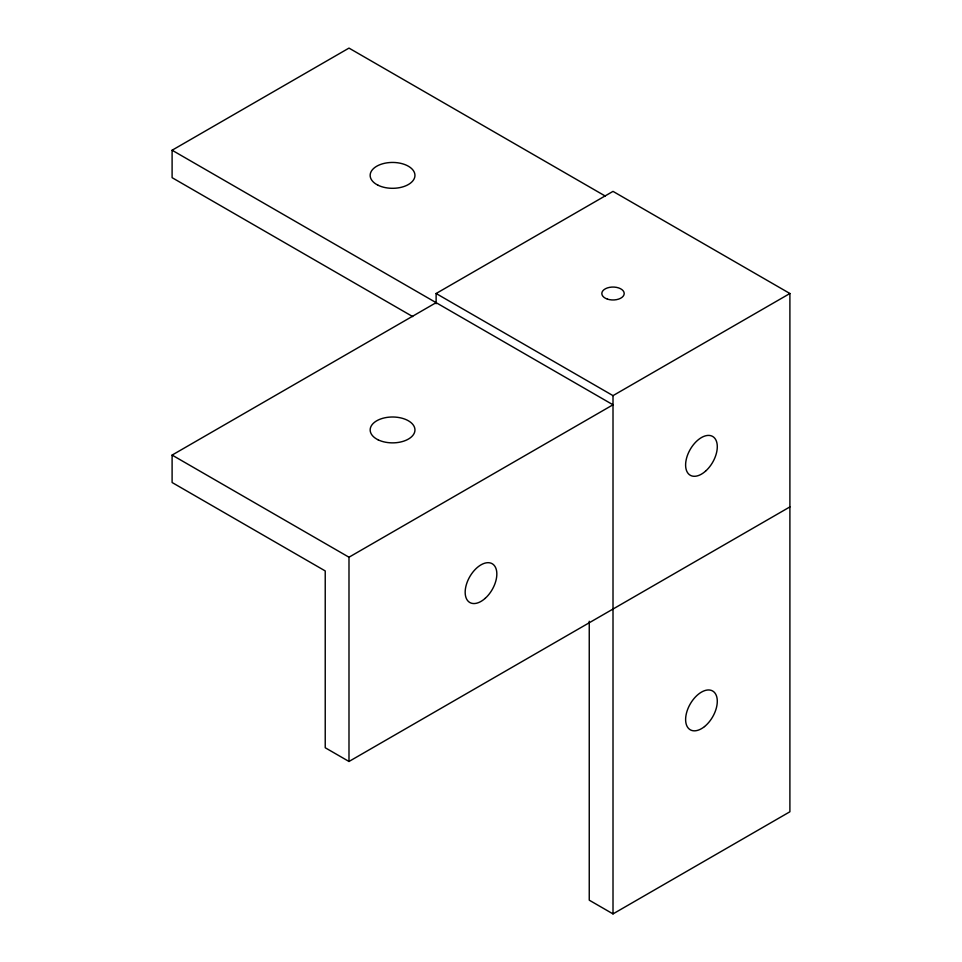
<?xml version="1.0" encoding="UTF-8"?>
<svg xmlns="http://www.w3.org/2000/svg" width="962" height="962" viewBox="0 0 962 962"><rect width="100%" height="100%" fill="white"/><g stroke="black" fill="none" stroke-linecap="round" stroke-linejoin="round"><path stroke-width="1.44" d="M412.71 316.582L172.102 177.669L172.102 150.228L348.99 48.1L605.206 196.02M436.123 303.751L436.123 293.506L613.01 191.378L789.898 293.506L789.898 811.772L613.01 913.9L589.249 900.179L589.249 621.248M789.898 506.914L348.99 761.471L325.228 747.751L325.228 570.935L172.102 482.515L172.102 455.086L436.123 302.657M436.123 293.506L613.01 395.635L789.898 293.506M172.102 455.086L348.99 557.214L613.01 404.786L172.102 150.228M613.01 395.635L613.01 913.9M348.99 557.214L348.99 761.471M485.101 598.424A22.403 12.939 -60 0 0 492.195 563.72A22.403 12.939 -60 0 0 465.704 587.229A22.403 12.939 -60 0 0 485.101 598.424M378.174 439.85A22.403 12.939 0 0 0 414.622 432.166A22.403 12.939 0 0 0 384.872 417.785A22.403 12.939 0 0 0 378.174 439.85M607.407 299.11A11.195 6.469 0 0 0 624.206 293.506A11.195 6.469 0 0 0 607.407 287.915A11.195 6.469 0 0 0 607.407 299.11M705.555 471.152A22.403 12.939 -60 0 0 712.65 436.447A22.403 12.939 -60 0 0 686.146 459.944A22.403 12.939 -60 0 0 705.555 471.152M377.946 185.185A22.403 12.939 0 0 0 414.562 177.778A22.403 12.939 0 0 0 385.149 163.167A22.403 12.939 0 0 0 377.946 185.185M704.521 726.575A22.403 12.939 -60 0 0 713.371 691.474A22.403 12.939 -60 0 0 686.459 713.167A22.403 12.939 -60 0 0 704.521 726.575"/></g></svg>
